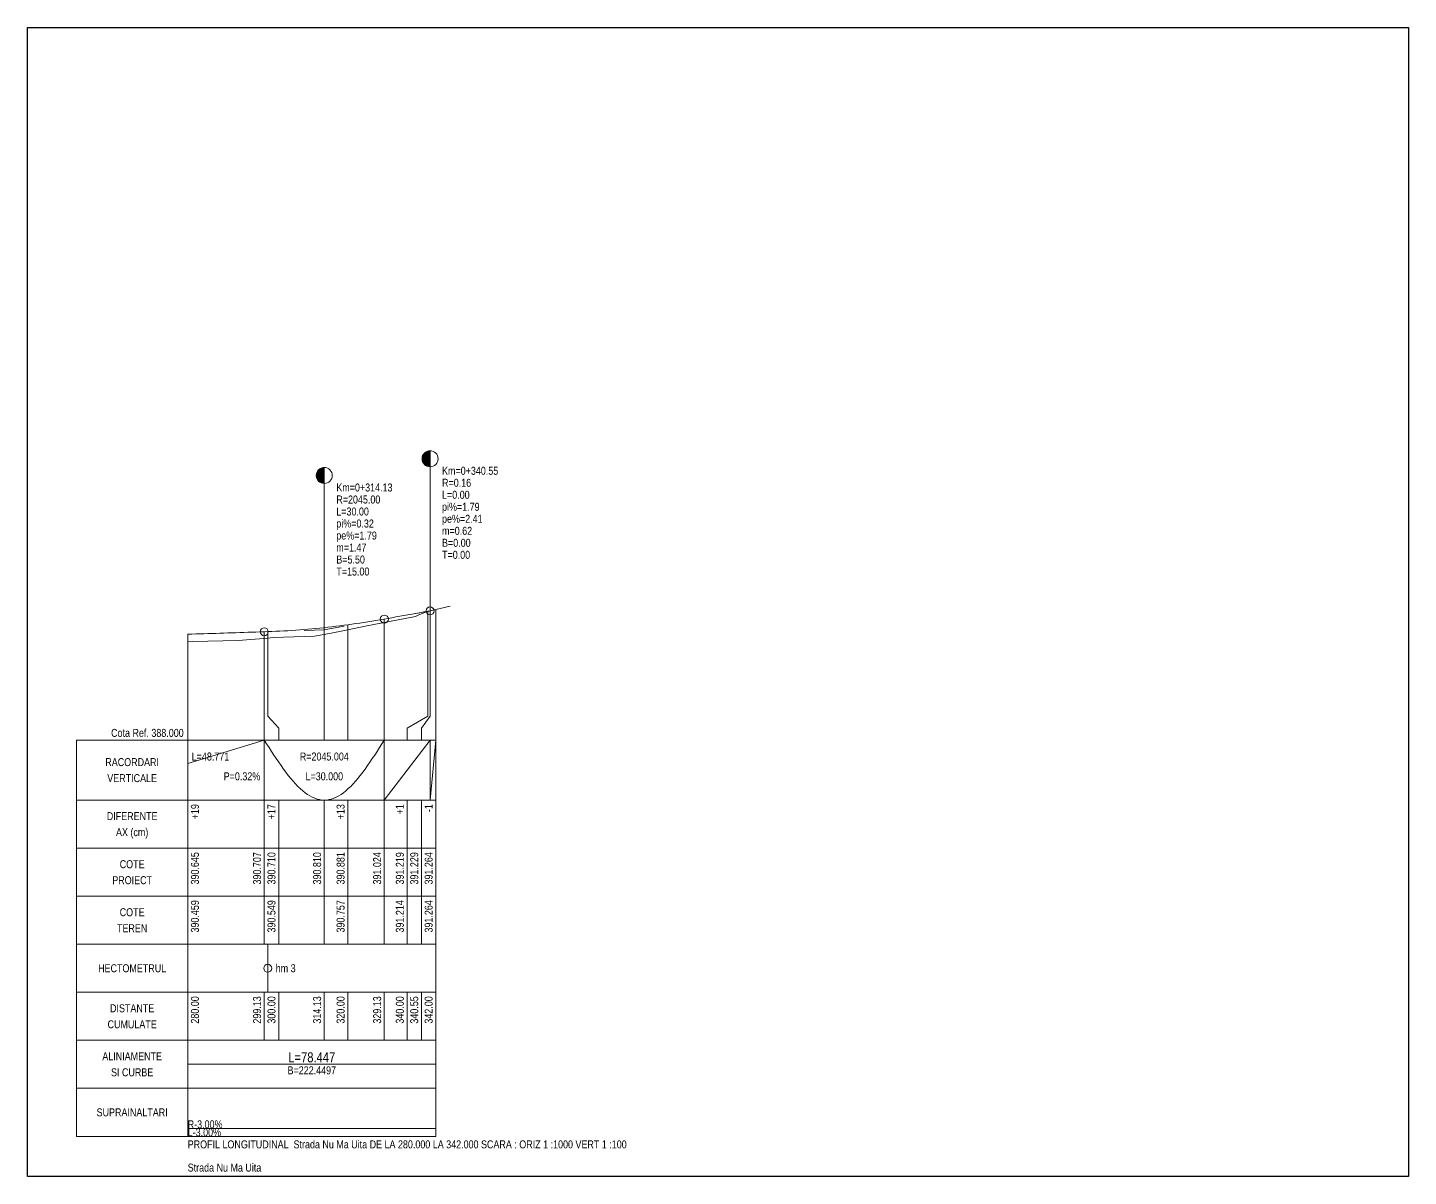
# Model space of a CAD drawing. Extents: x -600 to 1621, y -3670 to 287.
# Drawn here: x 425 to 770, y -3670.1 to -3383.1 of the extents above; entities that cross this region are included whole.
import ezdxf
from ezdxf.enums import TextEntityAlignment as Align

# ---------------------------------------------------------------- set-up
doc = ezdxf.new("R2010")
doc.units = 0
doc.layers.add('ARD-No Plot', color=7, linetype='Continuous', lineweight=0, plot=False)
doc.layers.add('Cartus', color=8, linetype='Continuous')
for name, color, linetype, lineweight in [('L-C. Ref', 7, 'Continuous', 0), ('L-cote-ex', 7, 'Continuous', 0), ('L-Cote-Pr', 7, 'Continuous', 0), ('L-Curbe', 7, 'Continuous', 0), ('L-Cut-Fill', 7, 'Continuous', 0), ('L-Design', 7, 'Continuous', 0), ('L-Exist', 7, 'Continuous', 0), ('L-LINES', 7, 'Continuous', 0), ('L-Pante-Tran', 7, 'Continuous', 0), ('L-rac-Vert', 7, 'Continuous', 0), ('L-TEXT', 7, 'Continuous', 0)]:
    doc.layers.add(name, color=color, linetype=linetype, lineweight=lineweight)
doc.styles.add('Arial', font='arial.ttf', dxfattribs={"width": 0.8})

# ---------------------------------------------------------------- blocks, each defined once
blk = doc.blocks.new('A3_TRANSV_ALIN_TIRENA')
at = {"layer": 'Cartus'}
blk.add_lwpolyline([(0, 0), (0, 287), (345, 287), (345, 0)], close=True, dxfattribs=at)

msp = doc.modelspace()

# ---------------------------------------------------------------- linework, layer by layer
at = {"layer": 'L-Curbe'}
msp.add_line((465.01, -3642.09), (527.01, -3642.09), dxfattribs=at)
at = {"layer": 'L-Design'}
msp.add_lwpolyline([(465.01, -3534.64), (466.01, -3534.61), (467.01, -3534.58), (468.01, -3534.55), (469.01, -3534.51), (470.01, -3534.48), (471.01, -3534.45), (472.01, -3534.42), (473.01, -3534.38), (474.01, -3534.35), (475.01, -3534.32), (476.01, -3534.29), (477.01, -3534.25), (478.01, -3534.22), (479.01, -3534.19), (480.01, -3534.16), (481.01, -3534.12), (482.01, -3534.09), (483.01, -3534.06), (484.01, -3534.03), (484.14, -3534.02), (485.01, -3533.99), (486.01, -3533.95), (487.01, -3533.91), (488.01, -3533.86), (489.01, -3533.81), (490.01, -3533.75), (491.01, -3533.68), (492.01, -3533.61), (493.01, -3533.54), (494.01, -3533.46), (495.01, -3533.38), (496.01, -3533.29), (497.01, -3533.2), (498.01, -3533.1), (499.01, -3533), (499.14, -3532.98), (500.01, -3532.89), (501.01, -3532.78), (502.01, -3532.66), (503.01, -3532.54), (504.01, -3532.41), (505.01, -3532.28), (506.01, -3532.14), (507.01, -3532), (508.01, -3531.85), (509.01, -3531.7), (510.01, -3531.54), (511.01, -3531.38), (512.01, -3531.22), (513.01, -3531.05), (514.01, -3530.87), (514.14, -3530.85), (515.01, -3530.69), (516.01, -3530.51), (517.01, -3530.33), (518.01, -3530.15), (519.01, -3529.97), (520.01, -3529.79), (521.01, -3529.62), (522.01, -3529.44), (523.01, -3529.26), (524.01, -3529.08), (525.01, -3528.9), (525.56, -3528.8), (526.01, -3528.69), (527.01, -3528.45)], dxfattribs=at)
at = {"layer": 'L-Exist'}
for p, q in [((522.78, -3529.83), (524.7, -3529.03)), ((524.7, -3529.03), (525.01, -3528.95)), ((525.01, -3528.95), (526.62, -3528.51)), ((526.62, -3528.51), (527.01, -3528.45)), ((527.01, -3528.45), (527.01, -3528.45)), ((527.01, -3528.45), (527.01, -3528.45)), ((505.01, -3533.51), (509.38, -3532.62)), ((509.38, -3532.62), (521.94, -3530.19)), ((521.94, -3530.19), (522.78, -3529.83)), ((466.22, -3536.49), (477.66, -3536.23)), ((477.66, -3536.23), (485.01, -3535.59)), ((485.01, -3535.59), (486.35, -3535.48)), ((486.35, -3535.48), (496.72, -3535.09)), ((496.72, -3535.09), (500.44, -3534.45)), ((500.44, -3534.45), (505.01, -3533.51)), ((465.01, -3536.5), (466.22, -3536.49))]:
    msp.add_line(p, q, dxfattribs=at)
at = {"layer": 'L-LINES'}
for p, q in [((525.01, -3555.09), (525.01, -3528.9)), ((525.56, -3555.09), (525.56, -3528.8)), ((527.01, -3561.09), (527.01, -3528.45)), ((505.01, -3561.09), (505.01, -3532.28)), ((514.14, -3561.09), (514.14, -3530.85)), ((465.01, -3561.09), (465.01, -3534.64)), ((484.14, -3561.09), (484.14, -3534.02)), ((485.01, -3555.09), (485.01, -3533.99)), ((499.14, -3561.09), (499.14, -3532.98)), ((487.74, -3558.09), (485.01, -3555.09)), ((519.81, -3558.09), (525.01, -3555.09)), ((523.41, -3558.09), (525.56, -3555.09)), ((487.74, -3561.09), (487.74, -3558.09)), ((519.81, -3561.09), (519.81, -3558.09)), ((523.41, -3561.09), (523.41, -3558.09)), ((437.25, -3576.09), (437.25, -3561.09)), ((437.25, -3561.09), (465.01, -3561.09)), ((465.01, -3561.09), (527.01, -3561.09)), ((465.01, -3576.09), (465.01, -3561.09)), ((527.01, -3576.09), (527.01, -3561.09)), ((437.25, -3588.09), (437.25, -3576.09)), ((437.25, -3576.09), (465.01, -3576.09)), ((465.01, -3576.09), (437.25, -3576.09)), ((465.01, -3576.09), (527.01, -3576.09)), ((465.01, -3588.09), (465.01, -3576.09)), ((465.01, -3576.09), (527.01, -3576.09)), ((465.01, -3588.09), (465.01, -3576.09)), ((484.14, -3588.09), (484.14, -3576.09)), ((487.74, -3588.09), (487.74, -3576.09)), ((499.14, -3588.09), (499.14, -3576.09)), ((505.01, -3588.09), (505.01, -3576.09)), ((514.14, -3588.09), (514.14, -3576.09)), ((519.81, -3588.09), (519.81, -3576.09)), ((523.41, -3588.09), (523.41, -3576.09)), ((527.01, -3588.09), (527.01, -3576.09)), ((527.01, -3588.09), (527.01, -3576.09)), ((437.25, -3600.09), (437.25, -3588.09)), ((437.25, -3588.09), (465.01, -3588.09)), ((465.01, -3588.09), (437.25, -3588.09)), ((465.01, -3588.09), (527.01, -3588.09)), ((465.01, -3588.09), (527.01, -3588.09)), ((465.01, -3600.09), (465.01, -3588.09)), ((484.14, -3600.09), (484.14, -3588.09)), ((487.74, -3600.09), (487.74, -3588.09)), ((499.14, -3600.09), (499.14, -3588.09)), ((505.01, -3600.09), (505.01, -3588.09)), ((514.14, -3600.09), (514.14, -3588.09)), ((519.81, -3600.09), (519.81, -3588.09)), ((523.41, -3600.09), (523.41, -3588.09)), ((527.01, -3600.09), (527.01, -3588.09)), ((437.25, -3612.09), (437.25, -3600.09)), ((437.25, -3600.09), (465.01, -3600.09)), ((465.01, -3600.09), (437.25, -3600.09)), ((465.01, -3600.09), (527.01, -3600.09)), ((465.01, -3600.09), (527.01, -3600.09)), ((465.01, -3612.09), (465.01, -3600.09)), ((484.14, -3612.09), (484.14, -3600.09)), ((487.74, -3612.09), (487.74, -3600.09)), ((499.14, -3612.09), (499.14, -3600.09)), ((505.01, -3612.09), (505.01, -3600.09)), ((514.14, -3612.09), (514.14, -3600.09)), ((519.81, -3612.09), (519.81, -3600.09)), ((523.41, -3612.09), (523.41, -3600.09)), ((527.01, -3612.09), (527.01, -3600.09)), ((437.25, -3624.09), (437.25, -3612.09)), ((437.25, -3612.09), (465.01, -3612.09)), ((465.01, -3612.09), (437.25, -3612.09)), ((465.01, -3612.09), (527.01, -3612.09)), ((465.01, -3624.09), (465.01, -3612.09)), ((465.01, -3612.09), (527.01, -3612.09)), ((485.01, -3624.09), (485.01, -3612.09)), ((527.01, -3624.09), (527.01, -3612.09)), ((437.25, -3636.09), (437.25, -3624.09)), ((437.25, -3624.09), (465.01, -3624.09)), ((465.01, -3624.09), (437.25, -3624.09)), ((465.01, -3624.09), (527.01, -3624.09)), ((465.01, -3624.09), (527.01, -3624.09)), ((465.01, -3636.09), (465.01, -3624.09)), ((484.14, -3636.09), (484.14, -3624.09)), ((487.74, -3636.09), (487.74, -3624.09)), ((499.14, -3636.09), (499.14, -3624.09)), ((505.01, -3636.09), (505.01, -3624.09)), ((514.14, -3636.09), (514.14, -3624.09)), ((519.81, -3636.09), (519.81, -3624.09)), ((523.41, -3636.09), (523.41, -3624.09)), ((527.01, -3636.09), (527.01, -3624.09)), ((437.25, -3648.09), (437.25, -3636.09)), ((437.25, -3636.09), (465.01, -3636.09)), ((465.01, -3636.09), (437.25, -3636.09)), ((465.01, -3636.09), (527.01, -3636.09)), ((465.01, -3648.09), (465.01, -3636.09)), ((465.01, -3636.09), (527.01, -3636.09)), ((527.01, -3648.09), (527.01, -3636.09)), ((437.25, -3660.09), (437.25, -3648.09)), ((437.25, -3648.09), (465.01, -3648.09)), ((465.01, -3648.09), (437.25, -3648.09)), ((465.01, -3648.09), (527.01, -3648.09)), ((465.01, -3660.09), (465.01, -3648.09)), ((465.01, -3648.09), (527.01, -3648.09)), ((527.01, -3660.09), (527.01, -3648.09)), ((465.01, -3660.09), (437.25, -3660.09)), ((465.01, -3660.09), (527.01, -3660.09))]:
    msp.add_line(p, q, dxfattribs=at)
msp.add_circle((485.01, -3618.09), 1, dxfattribs=at)
at = {"layer": 'L-Pante-Tran'}
for p, q in [((465.01, -3658.09), (485.01, -3658.09)), ((465.01, -3658.09), (485.01, -3658.09)), ((485.01, -3658.09), (505.01, -3658.09)), ((485.01, -3658.09), (505.01, -3658.09)), ((505.01, -3658.09), (525.01, -3658.09)), ((505.01, -3658.09), (525.01, -3658.09)), ((525.01, -3658.09), (527.01, -3658.09)), ((525.01, -3658.09), (527.01, -3658.09))]:
    msp.add_line(p, q, dxfattribs=at)
at = {"layer": 'L-rac-Vert'}
for p, q in [((523.56, -3490.64), (523.56, -3490.96)), ((523.56, -3490.72), (523.56, -3490.88)), ((523.57, -3490.57), (523.57, -3491.04)), ((523.58, -3490.49), (523.58, -3491.11)), ((523.6, -3490.41), (523.6, -3491.19)), ((523.61, -3490.33), (523.61, -3491.27)), ((523.63, -3490.26), (523.63, -3491.34)), ((523.65, -3490.18), (523.65, -3491.42)), ((523.68, -3490.11), (523.68, -3491.49)), ((523.71, -3490.04), (523.71, -3491.57)), ((523.74, -3489.96), (523.74, -3491.64)), ((523.77, -3489.89), (523.77, -3491.71)), ((523.81, -3489.82), (523.81, -3491.78)), ((523.85, -3489.76), (523.85, -3491.85)), ((523.89, -3489.69), (523.89, -3491.91)), ((523.94, -3489.63), (523.94, -3491.98)), ((523.99, -3489.56), (523.99, -3492.04)), ((524.04, -3489.5), (524.04, -3492.1)), ((524.09, -3489.44), (524.09, -3492.16)), ((524.14, -3489.39), (524.14, -3492.22)), ((524.2, -3489.33), (524.2, -3492.27)), ((524.26, -3489.28), (524.26, -3492.32)), ((524.32, -3489.23), (524.32, -3492.37)), ((524.38, -3489.18), (524.38, -3492.42)), ((524.45, -3489.14), (524.45, -3492.46)), ((524.51, -3489.1), (524.51, -3492.51)), ((524.58, -3489.06), (524.58, -3492.55)), ((524.65, -3489.02), (524.65, -3492.58)), ((524.72, -3488.98), (524.72, -3492.62)), ((524.79, -3488.95), (524.79, -3492.65)), ((524.86, -3488.92), (524.86, -3492.68)), ((524.94, -3488.9), (524.94, -3492.7)), ((525.01, -3488.88), (525.01, -3492.73)), ((525.09, -3488.86), (525.09, -3492.75)), ((525.17, -3488.84), (525.17, -3492.76)), ((525.24, -3488.83), (525.24, -3492.78)), ((525.32, -3488.81), (525.32, -3492.79)), ((525.4, -3488.81), (525.4, -3492.79)), ((525.48, -3488.8), (525.48, -3492.8)), ((525.56, -3528.8), (525.56, -3488.8)), ((497.15, -3494.75), (497.15, -3495.22)), ((497.15, -3494.83), (497.15, -3495.14)), ((497.16, -3494.67), (497.16, -3495.3)), ((497.18, -3494.59), (497.18, -3495.37)), ((497.2, -3494.52), (497.2, -3495.45)), ((497.22, -3494.44), (497.22, -3495.53)), ((497.24, -3494.37), (497.24, -3495.6)), ((497.26, -3494.29), (497.26, -3495.68)), ((497.29, -3494.22), (497.29, -3495.75)), ((497.32, -3494.15), (497.32, -3495.82)), ((497.36, -3494.08), (497.36, -3495.89)), ((497.4, -3494.01), (497.4, -3495.96)), ((497.43, -3493.94), (497.43, -3496.03)), ((497.48, -3493.87), (497.48, -3496.1)), ((497.52, -3493.81), (497.52, -3496.16)), ((497.57, -3493.75), (497.57, -3496.22)), ((497.62, -3493.69), (497.62, -3496.28)), ((497.67, -3493.63), (497.67, -3496.34)), ((497.73, -3493.57), (497.73, -3496.4)), ((497.78, -3493.52), (497.78, -3496.45)), ((497.84, -3493.46), (497.84, -3496.5)), ((497.9, -3493.41), (497.9, -3496.55)), ((497.96, -3493.37), (497.96, -3496.6)), ((498.03, -3493.32), (498.03, -3496.65)), ((498.1, -3493.28), (498.1, -3496.69)), ((498.16, -3493.24), (498.16, -3496.73)), ((498.23, -3493.2), (498.23, -3496.77)), ((498.3, -3493.17), (498.3, -3496.8)), ((498.37, -3493.14), (498.37, -3496.83)), ((498.45, -3493.11), (498.45, -3496.86)), ((498.52, -3493.08), (498.52, -3496.89)), ((498.6, -3493.06), (498.6, -3496.91)), ((498.67, -3493.04), (498.67, -3496.93)), ((498.75, -3493.02), (498.75, -3496.95)), ((498.83, -3493.01), (498.83, -3496.96)), ((498.91, -3493), (498.91, -3496.97)), ((498.98, -3492.99), (498.98, -3496.98)), ((499.06, -3492.99), (499.06, -3496.98)), ((499.14, -3533.53), (499.14, -3492.98)), ((497.14, -3494.91), (497.14, -3495.06)), ((520.56, -3529.7), (525.56, -3528.8)), ((525.56, -3528.8), (530.56, -3527.6)), ((499.14, -3533.53), (504.14, -3532.64)), ((494.14, -3533.7), (499.14, -3533.53)), ((465.01, -3566.97), (484.14, -3561.09)), ((484.14, -3576.09), (484.14, -3561.09)), ((484.74, -3562.03), (484.14, -3561.09)), ((485.34, -3562.97), (484.74, -3562.03)), ((485.94, -3563.9), (485.34, -3562.97)), ((512.94, -3562.97), (512.34, -3563.9)), ((513.54, -3562.03), (512.94, -3562.97)), ((514.14, -3561.09), (513.54, -3562.03)), ((514.14, -3576.09), (514.14, -3561.09)), ((514.14, -3576.09), (525.56, -3561.09)), ((525.56, -3576.09), (525.56, -3561.09)), ((525.56, -3576.09), (525.56, -3561.09)), ((525.56, -3562.03), (525.56, -3561.09)), ((525.56, -3561.09), (525.56, -3562.03)), ((525.56, -3576.09), (527.01, -3561.09)), ((525.56, -3562.97), (525.56, -3562.03)), ((525.56, -3562.03), (525.56, -3562.97)), ((525.56, -3563.9), (525.56, -3562.97)), ((525.56, -3562.97), (525.56, -3563.9)), ((527.01, -3576.09), (527.01, -3561.09)), ((527.01, -3562.03), (527.01, -3561.09)), ((527.01, -3562.97), (527.01, -3562.03)), ((527.01, -3563.9), (527.01, -3562.97)), ((486.54, -3564.82), (485.94, -3563.9)), ((487.14, -3565.72), (486.54, -3564.82)), ((487.74, -3566.61), (487.14, -3565.72)), ((488.34, -3567.47), (487.74, -3566.61)), ((510.54, -3566.61), (509.94, -3567.47)), ((511.14, -3565.72), (510.54, -3566.61)), ((511.74, -3564.82), (511.14, -3565.72)), ((512.34, -3563.9), (511.74, -3564.82)), ((525.56, -3564.82), (525.56, -3563.9)), ((525.56, -3563.9), (525.56, -3564.82)), ((525.56, -3565.72), (525.56, -3564.82)), ((525.56, -3564.82), (525.56, -3565.72)), ((525.56, -3566.61), (525.56, -3565.72)), ((525.56, -3565.72), (525.56, -3566.61)), ((525.56, -3567.47), (525.56, -3566.61)), ((525.56, -3566.61), (525.56, -3567.47)), ((527.01, -3564.82), (527.01, -3563.9)), ((527.01, -3565.72), (527.01, -3564.82)), ((527.01, -3566.61), (527.01, -3565.72)), ((527.01, -3567.47), (527.01, -3566.61)), ((488.94, -3568.31), (488.34, -3567.47)), ((489.54, -3569.12), (488.94, -3568.31)), ((490.14, -3569.9), (489.54, -3569.12)), ((490.74, -3570.65), (490.14, -3569.9)), ((491.34, -3571.36), (490.74, -3570.65)), ((507.54, -3570.65), (506.94, -3571.36)), ((508.14, -3569.9), (507.54, -3570.65)), ((508.74, -3569.12), (508.14, -3569.9)), ((509.34, -3568.31), (508.74, -3569.12)), ((509.94, -3567.47), (509.34, -3568.31)), ((525.56, -3568.31), (525.56, -3567.47)), ((525.56, -3567.47), (525.56, -3568.31)), ((525.56, -3569.12), (525.56, -3568.31)), ((525.56, -3568.31), (525.56, -3569.12)), ((525.56, -3569.9), (525.56, -3569.12)), ((525.56, -3569.12), (525.56, -3569.9)), ((525.56, -3570.65), (525.56, -3569.9)), ((525.56, -3569.9), (525.56, -3570.65)), ((525.56, -3571.36), (525.56, -3570.65)), ((525.56, -3570.65), (525.56, -3571.36)), ((527.01, -3568.31), (527.01, -3567.47)), ((527.01, -3569.12), (527.01, -3568.31)), ((527.01, -3569.9), (527.01, -3569.12)), ((527.01, -3570.65), (527.01, -3569.9)), ((527.01, -3571.36), (527.01, -3570.65)), ((491.94, -3572.02), (491.34, -3571.36)), ((492.54, -3572.65), (491.94, -3572.02)), ((493.14, -3573.22), (492.54, -3572.65)), ((493.74, -3573.75), (493.14, -3573.22)), ((494.34, -3574.23), (493.74, -3573.75)), ((504.54, -3573.75), (503.94, -3574.23)), ((505.14, -3573.22), (504.54, -3573.75)), ((505.74, -3572.65), (505.14, -3573.22)), ((506.34, -3572.02), (505.74, -3572.65)), ((506.94, -3571.36), (506.34, -3572.02)), ((525.56, -3572.02), (525.56, -3571.36)), ((525.56, -3571.36), (525.56, -3572.02)), ((525.56, -3572.65), (525.56, -3572.02)), ((525.56, -3572.02), (525.56, -3572.65)), ((525.56, -3573.22), (525.56, -3572.65)), ((525.56, -3572.65), (525.56, -3573.22)), ((525.56, -3573.75), (525.56, -3573.22)), ((525.56, -3573.22), (525.56, -3573.75)), ((525.56, -3574.23), (525.56, -3573.75)), ((525.56, -3573.75), (525.56, -3574.23)), ((527.01, -3572.02), (527.01, -3571.36)), ((527.01, -3572.65), (527.01, -3572.02)), ((527.01, -3573.22), (527.01, -3572.65)), ((527.01, -3573.75), (527.01, -3573.22)), ((527.01, -3574.23), (527.01, -3573.75)), ((494.94, -3574.66), (494.34, -3574.23)), ((495.54, -3575.03), (494.94, -3574.66)), ((496.14, -3575.35), (495.54, -3575.03)), ((496.74, -3575.62), (496.14, -3575.35)), ((497.34, -3575.82), (496.74, -3575.62)), ((497.94, -3575.97), (497.34, -3575.82)), ((498.54, -3576.06), (497.94, -3575.97)), ((499.14, -3576.09), (498.54, -3576.06)), ((499.74, -3576.06), (499.14, -3576.09)), ((500.34, -3575.97), (499.74, -3576.06)), ((500.94, -3575.82), (500.34, -3575.97)), ((501.54, -3575.62), (500.94, -3575.82)), ((502.14, -3575.35), (501.54, -3575.62)), ((502.74, -3575.03), (502.14, -3575.35)), ((503.34, -3574.66), (502.74, -3575.03)), ((503.94, -3574.23), (503.34, -3574.66)), ((525.56, -3574.66), (525.56, -3574.23)), ((525.56, -3574.23), (525.56, -3574.66)), ((525.56, -3575.03), (525.56, -3574.66)), ((525.56, -3574.66), (525.56, -3575.03)), ((525.56, -3575.35), (525.56, -3575.03)), ((525.56, -3575.03), (525.56, -3575.35)), ((525.56, -3575.62), (525.56, -3575.35)), ((525.56, -3575.35), (525.56, -3575.62)), ((525.56, -3575.82), (525.56, -3575.62)), ((525.56, -3575.62), (525.56, -3575.82)), ((525.56, -3575.97), (525.56, -3575.82)), ((525.56, -3575.82), (525.56, -3575.97)), ((525.56, -3576.06), (525.56, -3575.97)), ((525.56, -3575.97), (525.56, -3576.06)), ((525.56, -3576.09), (525.56, -3576.06)), ((525.56, -3576.06), (525.56, -3576.09)), ((527.01, -3574.66), (527.01, -3574.23)), ((527.01, -3575.03), (527.01, -3574.66)), ((527.01, -3575.35), (527.01, -3575.03)), ((527.01, -3575.62), (527.01, -3575.35)), ((527.01, -3575.82), (527.01, -3575.62)), ((527.01, -3575.97), (527.01, -3575.82)), ((527.01, -3576.06), (527.01, -3575.97))]:
    msp.add_line(p, q, dxfattribs=at)
for centre, radius in [((525.56, -3490.8), 2), ((499.14, -3494.98), 2), ((525.56, -3528.8), 1), ((525.56, -3528.8), 1), ((514.14, -3530.85), 1), ((484.14, -3534.02), 1)]:
    msp.add_circle(centre, radius, dxfattribs=at)

# ---------------------------------------------------------------- block references
at = {"layer": 'L-LINES'}
msp.add_blockref('A3_TRANSV_ALIN_TIRENA', (425.01, -3670.09), dxfattribs=at)

# ---------------------------------------------------------------- texts
at = {"layer": 'ARD-No Plot', "style": 'Arial', "width": 0.8}
msp.add_text('Strada Nu Ma Uita', height=2, dxfattribs=at).set_placement((465.01, -3668.89))
at = {"layer": 'L-C. Ref', "style": 'Arial', "width": 0.8}
msp.add_text('Cota Ref. 388.000', height=2, dxfattribs=at).set_placement((464.01, -3560.29), align=Align.RIGHT)
at = {"layer": 'L-cote-ex', "style": 'Arial', "width": 0.8}
for s, p in [('390.459', (467.81, -3601.09)), ('390.549', (486.94, -3601.09)), ('390.757', (504.21, -3601.09)), ('391.214', (519.01, -3601.09)), ('391.264', (526.21, -3601.09)), ('391.264', (526.21, -3601.09)), ('391.264', (526.21, -3601.09))]:
    msp.add_text(s, height=2, rotation=90, dxfattribs=at).set_placement(p, align=Align.RIGHT)
at = {"layer": 'L-Cote-Pr', "style": 'Arial', "width": 0.8}
for s, p in [('COTE', (451.13, -3593.09)), ('PROIECT', (451.13, -3597.09))]:
    msp.add_text(s, height=2, dxfattribs=at).set_placement(p, align=Align.CENTER)
for s, p in [('390.645', (467.81, -3589.09)), ('390.707', (483.34, -3589.09)), ('390.710', (486.94, -3589.09)), ('390.810', (498.34, -3589.09)), ('390.881', (504.21, -3589.09)), ('391.024', (513.34, -3589.09)), ('391.219', (519.01, -3589.09)), ('391.229', (522.61, -3589.09)), ('391.264', (526.21, -3589.09))]:
    msp.add_text(s, height=2, rotation=90, dxfattribs=at).set_placement(p, align=Align.RIGHT)
at = {"layer": 'L-Cut-Fill', "style": 'Arial', "width": 0.8}
for s, p in [('+19', (467.81, -3577.09)), ('+17', (486.94, -3577.09)), ('+13', (504.21, -3577.09)), ('+1', (519.01, -3577.09)), ('-1', (526.21, -3577.09))]:
    msp.add_text(s, height=2, rotation=90, dxfattribs=at).set_placement(p, align=Align.RIGHT)
for s, p in [('DIFERENTE', (451.13, -3581.09)), ('AX (cm)', (451.13, -3585.09))]:
    msp.add_text(s, height=2, dxfattribs=at).set_placement(p, align=Align.CENTER)
at = {"layer": 'L-rac-Vert', "style": 'Arial', "width": 0.8}
for s, p in [('Km=0+340.55', (528.56, -3494.8)), ('Km=0+314.13', (502.14, -3498.98)), ('R=0.16', (528.56, -3497.8)), ('R=2045.00', (502.14, -3501.98)), ('pi%=1.79', (528.56, -3503.8)), ('L=0.00', (528.56, -3500.8)), ('L=30.00', (502.14, -3504.98)), ('pe%=2.41', (528.56, -3506.8)), ('pi%=0.32', (502.14, -3507.98)), ('m=0.62', (528.56, -3509.8)), ('pe%=1.79', (502.14, -3510.98)), ('m=1.47', (502.14, -3513.98)), ('B=0.00', (528.56, -3512.8)), ('B=5.50', (502.14, -3516.98)), ('T=0.00', (528.56, -3515.8)), ('T=15.00', (502.14, -3519.98)), ('L=48.771', (466.01, -3566.19))]:
    msp.add_text(s, height=2, dxfattribs=at).set_placement(p)
for s, p in [('RACORDARI', (451.13, -3567.59)), ('R=2045.004', (499.14, -3566.19)), ('VERTICALE', (451.13, -3571.59)), ('L=30.000', (499.14, -3571.14))]:
    msp.add_text(s, height=2, dxfattribs=at).set_placement(p, align=Align.CENTER)
msp.add_text('P=0.32%', height=2, dxfattribs=at).set_placement((483.14, -3571.14), align=Align.RIGHT)
at = {"layer": 'L-TEXT', "style": 'Arial', "width": 0.8}
for s, p in [('COTE', (451.13, -3605.09)), ('TEREN', (451.13, -3609.09)), ('HECTOMETRUL', (451.13, -3619.09)), ('DISTANTE', (451.13, -3629.09)), ('CUMULATE', (451.13, -3633.09)), ('ALINIAMENTE', (451.13, -3641.09)), ('SI CURBE', (451.13, -3645.09)), ('SUPRAINALTARI', (451.13, -3655.09))]:
    msp.add_text(s, height=2, dxfattribs=at).set_placement(p, align=Align.CENTER)
for s, p in [('hm 3', (487.01, -3619.09)), ('R-3.00%', (465.01, -3658.09)), ('L-3.00%', (465.01, -3660.09)), ('PROFIL LONGITUDINAL  Strada Nu Ma Uita DE LA 280.000 LA 342.000 SCARA : ORIZ 1 :1000 VERT 1 :100', (465.01, -3663.09))]:
    msp.add_text(s, height=2, dxfattribs=at).set_placement(p)
for s, p in [('280.00', (467.81, -3625.09)), ('299.13', (483.34, -3625.09)), ('300.00', (486.94, -3625.09)), ('314.13', (498.34, -3625.09)), ('320.00', (504.21, -3625.09)), ('329.13', (513.34, -3625.09)), ('340.00', (519.01, -3625.09)), ('340.55', (522.61, -3625.09)), ('342.00', (526.21, -3625.09))]:
    msp.add_text(s, height=2, rotation=90, dxfattribs=at).set_placement(p, align=Align.RIGHT)
for s, height, p in [('L=78.447', 2.5, (496.01, -3641.59)), ('B=222.4497', 2, (496.01, -3644.59))]:
    msp.add_text(s, height=height, rotation=0, dxfattribs=at).set_placement(p, align=Align.CENTER)

doc.saveas('drawing.dxf')
